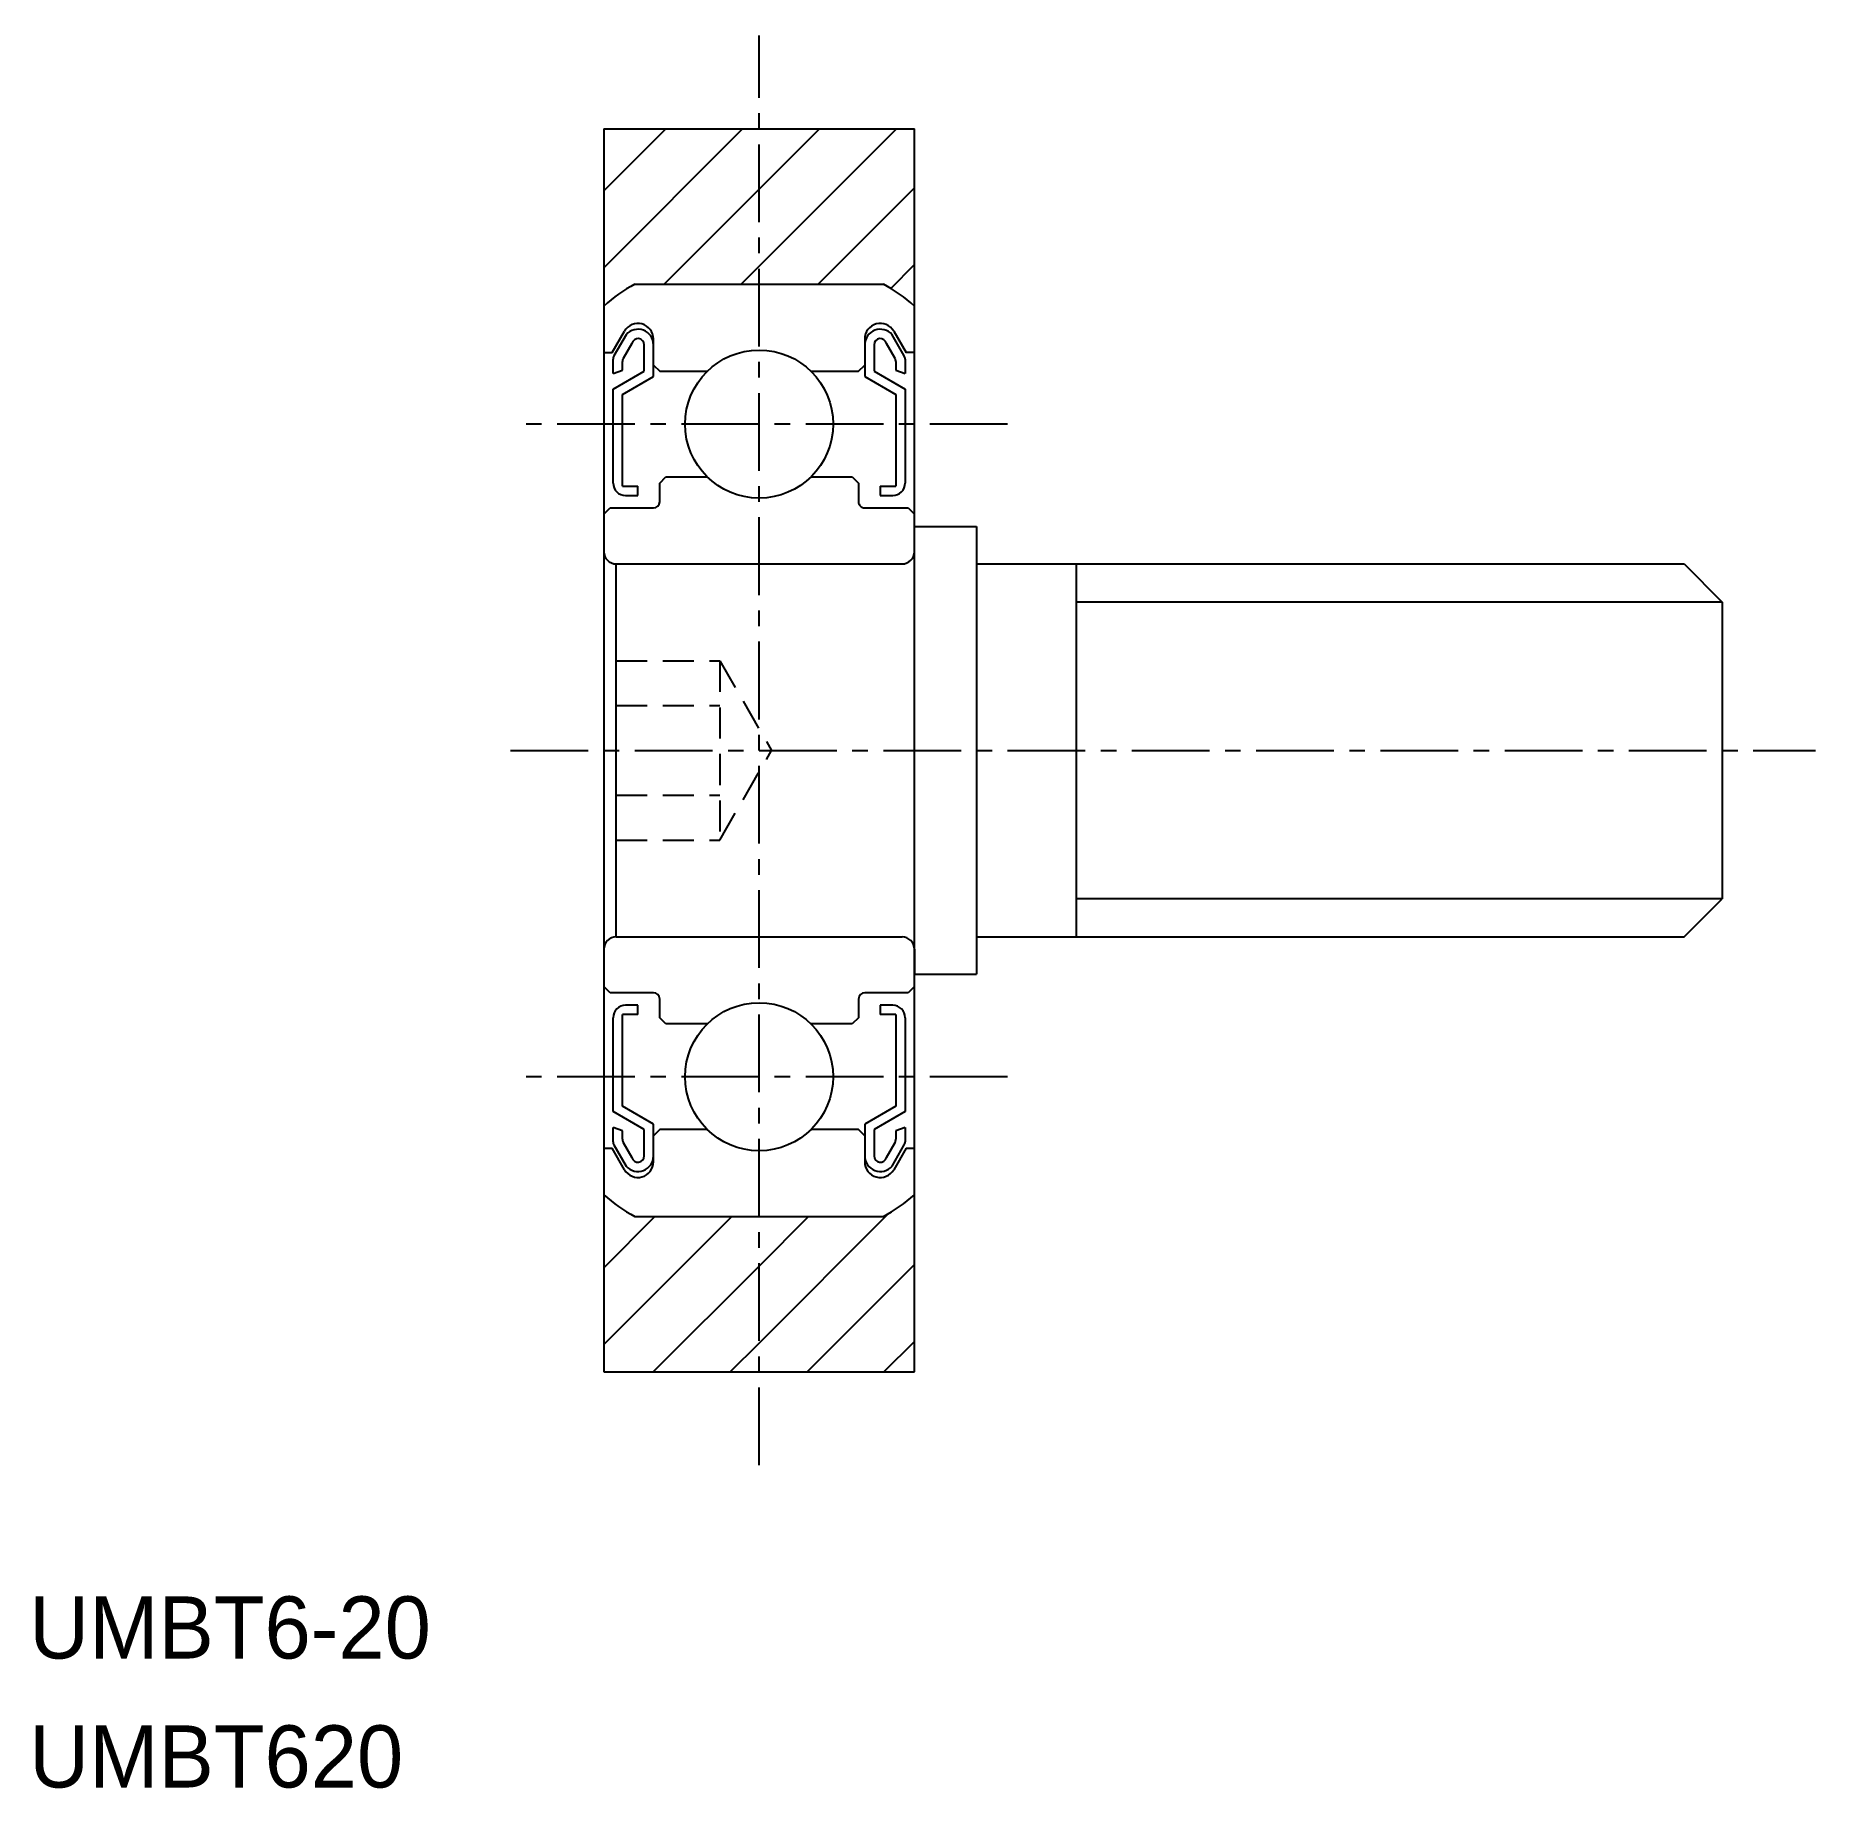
# Model space of a CAD drawing. Extents: x 31.8 to 60.5, y -15.6 to 12.6.
import ezdxf

# ---------------------------------------------------------------- set-up
doc = ezdxf.new("R2010")
doc.units = 0
doc.linetypes.add('CENTER', pattern=[2, 1.25, -0.25, 0.25, -0.25])
doc.linetypes.add('DASHED', pattern=[0.75, 0.5, -0.25])
doc.layers.get('0').update_dxf_attribs({"linetype": 'CONTINUOUS'})
doc.layers.add('CENTER', color=1, linetype='CENTER')

# ---------------------------------------------------------------- blocks, each defined once
blk = doc.blocks.new('*X2')
at = {"color": 0, "linetype": 'CONTINUOUS'}
for p, q in [((40.993, 8.82), (43.228, 11.055)), ((40.993, 10.057), (41.991, 11.055)), ((43.493, 8.845), (45.703, 11.055)), ((43.493, 10.082), (44.466, 11.055)), ((41.966, 8.555), (43.493, 10.082)), ((44.441, 8.555), (45.993, 10.108)), ((43.203, 8.555), (43.493, 8.845)), ((45.611, 8.488), (45.993, 8.87)), ((40.993, -8.504), (43.052, -6.445)), ((40.993, -7.267), (41.815, -6.445)), ((43.493, -8.479), (45.569, -6.403)), ((43.493, -7.242), (44.29, -6.445)), ((41.79, -8.945), (43.493, -7.242)), ((44.265, -8.945), (45.993, -7.217)), ((43.027, -8.945), (43.493, -8.479)), ((45.502, -8.945), (45.993, -8.454))]:
    blk.add_line(p, q, dxfattribs=at)

msp = doc.modelspace()

# ---------------------------------------------------------------- linework, layer by layer
for p, q in [((40.993, 11.055), (45.993, 11.055)), ((40.993, 11.055), (40.993, -8.945)), ((45.993, -8.945), (45.993, 11.055)), ((41.493, 8.555), (45.493, 8.555)), ((41.128, 7.455), (41.327, 7.799)), ((41.354, 7.743), (41.157, 7.401)), ((45.83, 7.401), (45.632, 7.743)), ((45.66, 7.799), (45.859, 7.455)), ((40.993, 7.455), (41.128, 7.455)), ((41.446, 7.602), (41.307, 7.361)), ((41.643, 7.155), (41.643, 7.58)), ((41.793, 7.255), (41.793, 7.674)), ((41.793, 7.068), (41.793, 7.58)), ((45.193, 7.674), (45.193, 7.255)), ((45.193, 7.58), (45.193, 7.068)), ((45.343, 7.58), (45.343, 7.155)), ((45.68, 7.361), (45.541, 7.602)), ((45.993, 7.455), (45.859, 7.455)), ((41.143, 7.118), (41.143, 7.351)), ((41.143, 7.118), (41.293, 7.173)), ((41.293, 7.173), (41.293, 7.311)), ((41.793, 7.255), (41.893, 7.155)), ((45.093, 7.155), (45.193, 7.255)), ((45.693, 7.311), (45.693, 7.173)), ((45.693, 7.173), (45.843, 7.118)), ((45.843, 7.351), (45.843, 7.118)), ((41.143, 6.866), (41.643, 7.155)), ((41.293, 6.78), (41.793, 7.068)), ((41.893, 7.155), (42.659, 7.155)), ((44.327, 7.155), (45.093, 7.155)), ((45.193, 7.068), (45.693, 6.78)), ((45.343, 7.155), (45.843, 6.866)), ((41.143, 5.355), (41.143, 6.866)), ((41.293, 5.305), (41.293, 6.78)), ((45.693, 6.78), (45.693, 5.305)), ((45.843, 6.866), (45.843, 5.355)), ((41.893, 5.355), (41.993, 5.455)), ((41.993, 5.455), (42.659, 5.455)), ((44.327, 5.455), (44.993, 5.455)), ((44.993, 5.455), (45.093, 5.355)), ((41.293, 5.305), (41.543, 5.305)), ((41.543, 5.155), (41.543, 5.305)), ((41.893, 5.055), (41.893, 5.355)), ((45.093, 5.355), (45.093, 5.055)), ((45.443, 5.305), (45.443, 5.155)), ((45.443, 5.305), (45.693, 5.305)), ((40.993, 4.855), (41.093, 4.955)), ((41.093, 4.955), (41.793, 4.955)), ((41.343, 5.155), (41.543, 5.155)), ((45.193, 4.955), (45.893, 4.955)), ((45.443, 5.155), (45.643, 5.155)), ((45.893, 4.955), (45.993, 4.855)), ((45.993, 4.255), (45.993, 4.655)), ((45.993, 4.655), (46.993, 4.655)), ((46.993, 4.655), (46.993, -2.545)), ((41.193, 4.055), (45.793, 4.055)), ((41.193, -1.945), (41.193, 4.055)), ((41.193, 4.055), (45.793, 4.055)), ((46.993, 4.055), (58.38, 4.055)), ((48.593, 4.055), (48.593, -1.945)), ((58.38, 4.055), (58.993, 3.441)), ((58.993, 3.441), (58.993, -1.332)), ((58.38, -1.945), (58.993, -1.332)), ((41.193, -1.945), (45.793, -1.945)), ((41.193, -1.945), (45.793, -1.945)), ((46.993, -1.945), (58.38, -1.945)), ((45.993, -2.145), (45.993, -2.545)), ((45.993, -2.545), (46.993, -2.545)), ((41.093, -2.845), (40.993, -2.745)), ((41.793, -2.845), (41.093, -2.845)), ((45.893, -2.845), (45.193, -2.845)), ((45.993, -2.745), (45.893, -2.845)), ((41.543, -3.045), (41.343, -3.045)), ((41.543, -3.195), (41.543, -3.045)), ((41.893, -3.245), (41.893, -2.945)), ((45.093, -2.945), (45.093, -3.245)), ((45.443, -3.045), (45.443, -3.195)), ((45.643, -3.045), (45.443, -3.045)), ((41.143, -4.756), (41.143, -3.245)), ((41.543, -3.195), (41.293, -3.195)), ((41.293, -4.67), (41.293, -3.195)), ((41.993, -3.345), (41.893, -3.245)), ((42.659, -3.345), (41.993, -3.345)), ((44.993, -3.345), (44.327, -3.345)), ((45.093, -3.245), (44.993, -3.345)), ((45.693, -3.195), (45.443, -3.195)), ((45.693, -3.195), (45.693, -4.67)), ((45.843, -3.245), (45.843, -4.756)), ((41.643, -5.045), (41.143, -4.756)), ((41.793, -4.959), (41.293, -4.67)), ((45.693, -4.67), (45.193, -4.959)), ((45.843, -4.756), (45.343, -5.045)), ((41.293, -5.063), (41.143, -5.009)), ((41.143, -5.242), (41.143, -5.009)), ((41.293, -5.201), (41.293, -5.063)), ((41.643, -5.47), (41.643, -5.045)), ((41.793, -5.47), (41.793, -4.959)), ((41.893, -5.045), (41.793, -5.145)), ((41.793, -5.565), (41.793, -5.145)), ((42.659, -5.045), (41.893, -5.045)), ((45.093, -5.045), (44.327, -5.045)), ((45.193, -5.145), (45.093, -5.045)), ((45.193, -4.959), (45.193, -5.47)), ((45.193, -5.145), (45.193, -5.565)), ((45.343, -5.045), (45.343, -5.47)), ((45.843, -5.009), (45.693, -5.063)), ((45.693, -5.063), (45.693, -5.201)), ((45.843, -5.009), (45.843, -5.242)), ((40.993, -5.345), (41.128, -5.345)), ((41.327, -5.69), (41.128, -5.345)), ((41.157, -5.292), (41.354, -5.634)), ((41.307, -5.251), (41.446, -5.492)), ((45.541, -5.492), (45.68, -5.251)), ((45.632, -5.634), (45.83, -5.292)), ((45.859, -5.345), (45.66, -5.69)), ((45.859, -5.345), (45.993, -5.345)), ((41.493, -6.445), (45.493, -6.445)), ((40.993, -8.945), (45.993, -8.945)), ((42.493, -8.945), (42.493, -8.945)), ((43.493, -8.945), (43.493, -8.945))]:
    msp.add_line(p, q)
at = {"color": 3}
for p, q in [((58.993, 3.441), (48.593, 3.441)), ((58.993, -1.332), (48.593, -1.332))]:
    msp.add_line(p, q, dxfattribs=at)
at = {"color": 3, "linetype": 'DASHED'}
for p, q in [((41.193, 2.498), (42.86, 2.498)), ((42.86, 2.498), (42.86, -0.389)), ((42.86, 2.498), (43.693, 1.055)), ((41.193, 1.777), (42.86, 1.777)), ((42.86, -0.389), (43.693, 1.055)), ((41.193, 0.333), (42.86, 0.333)), ((41.193, -0.389), (42.86, -0.389))]:
    msp.add_line(p, q, dxfattribs=at)
for centre in [(43.493, 6.305), (43.493, -4.195)]:
    msp.add_circle(centre, 1.191)
for centre, radius, start, end in [((42.666, 6.347), 2.5, 117.9806, 132.0035), ((44.32, 6.347), 2.5, 47.9965, 62.0193), ((41.543, 7.674), 0.25, 359.9995, 150), ((41.543, 7.58), 0.25, 0, 139.1942), ((45.443, 7.674), 0.25, 29.9999, 180.0002), ((45.443, 7.58), 0.25, 40.8058, 179.9999), ((41.543, 7.58), 0.1, 0, 167.1245), ((45.443, 7.58), 0.1, 12.8754, 179.9999), ((41.243, 7.351), 0.1, 149.9998, 180), ((41.393, 7.311), 0.1, 149.9998, 180), ((45.593, 7.311), 0.1, 0, 30.0002), ((45.743, 7.351), 0.1, 0, 30.0002), ((41.343, 5.355), 0.2, 180, 270.0002), ((45.643, 5.355), 0.2, 269.9998, 0), ((41.793, 5.055), 0.1, 270.0005, 0), ((45.193, 5.055), 0.1, 179.9994, 269.9998), ((41.193, 4.255), 0.2, 180, 270), ((45.793, 4.255), 0.2, 270, 0), ((45.793, 4.255), 0.2, 270, 0), ((41.193, -2.145), 0.2, 90, 180), ((45.793, -2.145), 0.2, 0, 90), ((45.793, -2.145), 0.2, 0, 90), ((41.793, -2.945), 0.1, 0, 89.9994), ((45.193, -2.945), 0.1, 90, 180), ((41.343, -3.245), 0.2, 89.9997, 179.9997), ((45.643, -3.245), 0.2, 0, 90), ((41.243, -5.242), 0.1, 179.9994, 209.9997), ((41.393, -5.201), 0.1, 179.9994, 209.9997), ((45.593, -5.201), 0.1, 330.0002, 0.0005), ((45.743, -5.242), 0.1, 330.0002, 0), ((41.543, -5.565), 0.25, 209.9998, 0.0004), ((41.543, -5.47), 0.25, 220.8056, 0), ((41.543, -5.47), 0.1, 192.8751, 0), ((45.443, -5.47), 0.25, 180, 319.1943), ((45.443, -5.565), 0.25, 179.9995, 330), ((45.443, -5.47), 0.1, 180, 347.1248), ((42.666, -4.237), 2.5, 227.9965, 242.0193), ((44.32, -4.237), 2.5, 297.9807, 312.0035)]:
    msp.add_arc(centre, radius, start, end)
at = {"layer": 'CENTER', "color": 1, "linetype": 'CENTER'}
for p, q in [((43.493, -10.445), (43.493, 12.555)), ((47.493, 6.305), (39.493, 6.305)), ((47.493, -4.195), (39.493, -4.195))]:
    msp.add_line(p, q, dxfattribs=at)
at = {"layer": 'CENTER'}
msp.add_line((39.493, 1.055), (60.493, 1.055), dxfattribs=at)

# ---------------------------------------------------------------- block references
at = {"color": 7, "linetype": 'CONTINUOUS'}
msp.add_blockref('*X2', (0, 0), dxfattribs=at)

# ---------------------------------------------------------------- texts
for s, p in [('UMBT6-20', (31.745, -13.555)), ('UMBT620', (31.745, -15.63))]:
    msp.add_text(s, height=1, dxfattribs=at).set_placement(p)

doc.saveas('drawing.dxf')
